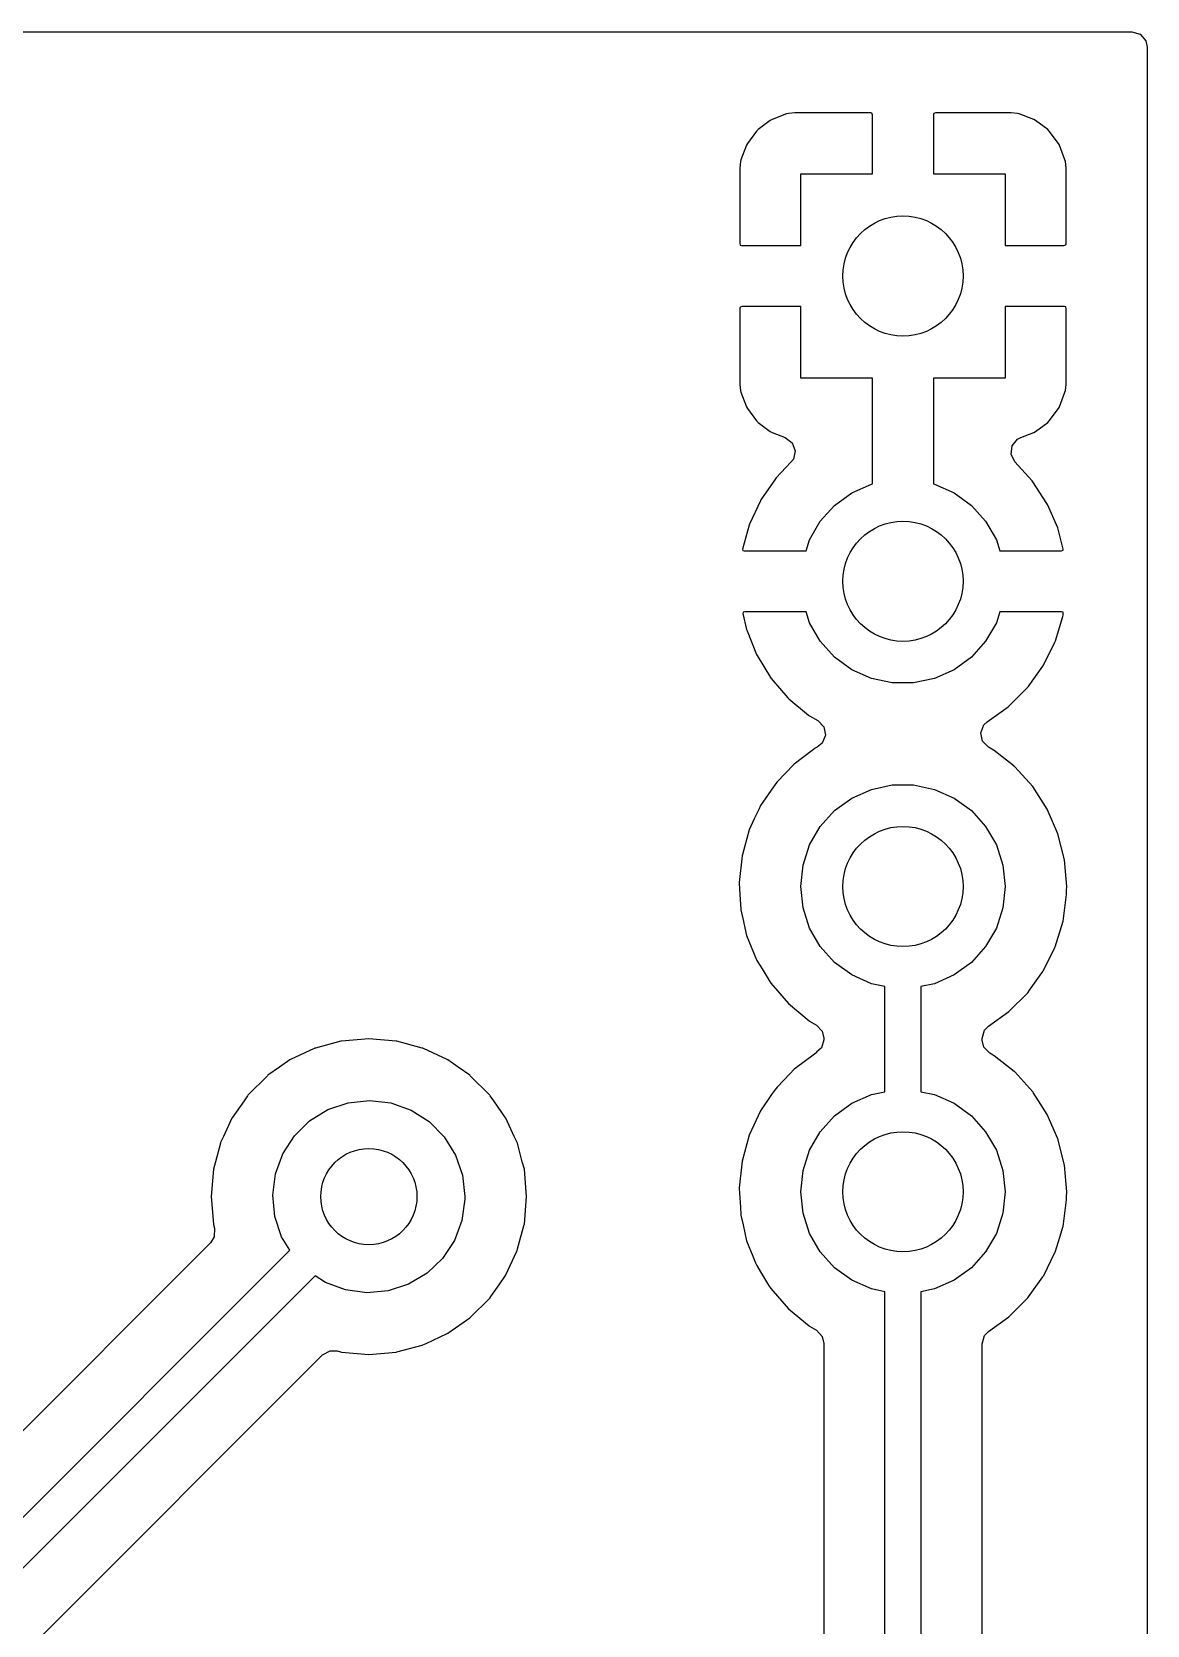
# Model space of a CAD drawing. Extents: x 120.5 to 178.2, y -124.1 to -74.2.
# Drawn here: x 168.65 to 177.93, y -87.43 to -74.17 of the extents above; entities that cross this region are included whole.
import ezdxf

# ---------------------------------------------------------------- set-up
doc = ezdxf.new("R2010")
doc.units = 0
doc.layers.add('BLACK', color=7, linetype='CONTINUOUS')

msp = doc.modelspace()

# ---------------------------------------------------------------- linework, layer by layer
at = {"layer": 'BLACK', "linetype": 'CONTINUOUS'}
for p, q in [((120.649, -74.1685), (177.8, -74.1685)), ((177.8, -74.1685), (177.869, -74.1885)), ((177.869, -74.1885), (177.915, -74.2422)), ((177.915, -74.2422), (177.927, -74.2945)), ((177.927, -74.2945), (177.927, -112.556)), ((174.807, -74.8967), (174.791, -74.9052)), ((174.927, -74.8515), (174.807, -74.8967)), ((174.943, -74.8479), (174.927, -74.8515)), ((174.994, -74.8424), (174.943, -74.8479)), ((175, -74.842), (174.994, -74.8424)), ((175.627, -74.842), (175, -74.842)), ((175.635, -74.8437), (175.627, -74.842)), ((175.637, -74.8449), (175.635, -74.8437)), ((175.641, -74.8601), (175.637, -74.8449)), ((175.641, -75.35), (175.641, -74.8601)), ((176.151, -74.8479), (176.149, -74.8555)), ((176.149, -74.8555), (176.149, -75.35)), ((176.152, -74.8465), (176.151, -74.8479)), ((176.167, -74.842), (176.152, -74.8465)), ((176.79, -74.842), (176.167, -74.842)), ((176.796, -74.8424), (176.79, -74.842)), ((176.847, -74.8479), (176.796, -74.8424)), ((176.863, -74.8515), (176.847, -74.8479)), ((176.983, -74.8967), (176.863, -74.8515)), ((176.999, -74.9052), (176.983, -74.8967)), ((174.677, -74.9943), (174.6, -75.0964)), ((174.689, -74.9817), (174.677, -74.9943)), ((174.791, -74.9052), (174.689, -74.9817)), ((177.101, -74.9817), (176.999, -74.9052)), ((177.113, -74.9943), (177.101, -74.9817)), ((177.19, -75.0964), (177.113, -74.9943)), ((174.592, -75.1119), (174.547, -75.2324)), ((174.6, -75.0964), (174.592, -75.1119)), ((177.198, -75.1119), (177.19, -75.0964)), ((177.243, -75.2324), (177.198, -75.1119)), ((174.543, -75.2476), (174.537, -75.2985)), ((174.537, -75.2985), (174.537, -75.3053)), ((174.547, -75.2324), (174.543, -75.2476)), ((177.247, -75.2476), (177.243, -75.2324)), ((177.253, -75.2985), (177.247, -75.2476)), ((177.253, -75.3053), (177.253, -75.2985)), ((174.537, -75.3053), (174.537, -75.9279)), ((175.045, -75.946), (175.045, -75.35)), ((175.045, -75.35), (175.641, -75.35)), ((176.149, -75.35), (176.745, -75.35)), ((176.745, -75.35), (176.745, -75.946)), ((177.253, -75.9325), (177.253, -75.3053)), ((174.537, -75.9279), (174.541, -75.9431)), ((174.541, -75.9431), (174.543, -75.9443)), ((174.543, -75.9443), (174.551, -75.946)), ((174.551, -75.946), (175.045, -75.946)), ((176.745, -75.946), (177.235, -75.946)), ((177.235, -75.946), (177.25, -75.9415)), ((177.25, -75.9415), (177.251, -75.9401)), ((177.251, -75.9401), (177.253, -75.9325)), ((174.539, -76.4599), (174.537, -76.4675)), ((174.537, -76.4675), (174.537, -77.0947)), ((174.54, -76.4585), (174.539, -76.4599)), ((174.555, -76.454), (174.54, -76.4585)), ((175.045, -76.454), (174.555, -76.454)), ((175.045, -77.05), (175.045, -76.454)), ((176.745, -76.454), (176.745, -77.05)), ((177.239, -76.454), (176.745, -76.454)), ((177.247, -76.4557), (177.239, -76.454)), ((177.249, -76.4569), (177.247, -76.4557)), ((177.253, -76.4721), (177.249, -76.4569)), ((177.253, -77.0947), (177.253, -76.4721)), ((174.537, -77.0947), (174.537, -77.1015)), ((174.537, -77.1015), (174.543, -77.1524)), ((174.543, -77.1524), (174.547, -77.1676)), ((175.641, -77.05), (175.045, -77.05)), ((175.641, -77.9298), (175.641, -77.05)), ((176.745, -77.05), (176.149, -77.05)), ((176.149, -77.05), (176.149, -77.9298)), ((177.243, -77.1676), (177.247, -77.1524)), ((177.247, -77.1524), (177.253, -77.1015)), ((177.253, -77.1015), (177.253, -77.0947)), ((174.547, -77.1676), (174.592, -77.2881)), ((174.592, -77.2881), (174.6, -77.3036)), ((177.19, -77.3036), (177.198, -77.2881)), ((177.198, -77.2881), (177.243, -77.1676)), ((174.6, -77.3036), (174.677, -77.4057)), ((174.677, -77.4057), (174.689, -77.4183)), ((174.689, -77.4183), (174.791, -77.4948)), ((176.999, -77.4948), (177.101, -77.4183)), ((177.101, -77.4183), (177.113, -77.4057)), ((177.113, -77.4057), (177.19, -77.3036)), ((174.791, -77.4948), (174.807, -77.5033)), ((174.807, -77.5033), (174.916, -77.5443)), ((174.916, -77.5443), (174.973, -77.587)), ((176.849, -77.5572), (176.876, -77.5435)), ((176.876, -77.5435), (176.983, -77.5033)), ((176.983, -77.5033), (176.999, -77.4948)), ((174.973, -77.587), (174.998, -77.6535)), ((174.998, -77.6535), (174.983, -77.7229)), ((176.796, -77.6824), (176.804, -77.6119)), ((176.827, -77.7463), (176.796, -77.6824)), ((176.804, -77.6119), (176.849, -77.5572)), ((174.963, -77.7494), (174.84, -77.8787)), ((174.983, -77.7229), (174.963, -77.7494)), ((176.971, -77.9048), (176.827, -77.7463)), ((174.833, -77.8867), (174.713, -78.0626)), ((174.84, -77.8787), (174.833, -77.8867)), ((175.47, -78.0039), (175.632, -77.9316)), ((175.632, -77.9316), (175.641, -77.9298)), ((176.149, -77.9298), (176.158, -77.9316)), ((176.158, -77.9316), (176.32, -78.0039)), ((176.977, -77.9129), (176.971, -77.9048)), ((177.093, -78.0917), (176.977, -77.9129)), ((174.708, -78.0716), (174.618, -78.2648)), ((174.713, -78.0626), (174.708, -78.0716)), ((175.326, -78.1083), (175.47, -78.0039)), ((176.32, -78.0039), (176.464, -78.1083)), ((175.207, -78.2404), (175.326, -78.1083)), ((176.464, -78.1083), (176.583, -78.2404)), ((177.098, -78.1008), (177.093, -78.0917)), ((177.183, -78.2961), (177.098, -78.1008)), ((174.615, -78.2745), (174.559, -78.4742)), ((174.618, -78.2648), (174.615, -78.2745)), ((175.118, -78.3943), (175.207, -78.2404)), ((176.583, -78.2404), (176.672, -78.3943)), ((177.186, -78.3059), (177.183, -78.2961)), ((177.228, -78.4729), (177.186, -78.3059)), ((174.559, -78.4742), (174.561, -78.4826)), ((174.561, -78.4826), (174.573, -78.486)), ((175.089, -78.486), (175.118, -78.3943)), ((176.672, -78.3943), (176.701, -78.486)), ((177.213, -78.486), (177.227, -78.482)), ((177.227, -78.482), (177.228, -78.4729)), ((174.573, -78.486), (175.089, -78.486)), ((176.701, -78.486), (177.213, -78.486)), ((174.565, -78.998), (174.563, -79.008)), ((174.563, -79.008), (174.594, -79.1424)), ((174.578, -78.994), (174.565, -78.998)), ((175.089, -78.994), (174.578, -78.994)), ((175.118, -79.0857), (175.089, -78.994)), ((176.701, -78.994), (176.672, -79.0857)), ((177.214, -78.994), (176.701, -78.994)), ((177.227, -78.9978), (177.214, -78.994)), ((177.229, -79.012), (177.227, -78.9978)), ((177.228, -79.0228), (177.229, -79.012)), ((174.594, -79.1424), (174.597, -79.1523)), ((175.207, -79.2396), (175.118, -79.0857)), ((176.672, -79.0857), (176.583, -79.2396)), ((177.163, -79.2367), (177.225, -79.0329)), ((177.225, -79.0329), (177.228, -79.0228)), ((174.597, -79.1523), (174.677, -79.3496)), ((175.326, -79.3717), (175.207, -79.2396)), ((176.583, -79.2396), (176.464, -79.3717)), ((177.065, -79.4372), (177.16, -79.2463)), ((177.16, -79.2463), (177.163, -79.2367)), ((174.677, -79.3496), (174.681, -79.3588)), ((174.681, -79.3588), (174.793, -79.5404)), ((175.47, -79.4761), (175.326, -79.3717)), ((176.464, -79.3717), (176.32, -79.4761)), ((174.793, -79.5404), (174.799, -79.5487)), ((175.632, -79.5484), (175.47, -79.4761)), ((176.32, -79.4761), (176.158, -79.5484)), ((176.936, -79.619), (177.06, -79.446)), ((177.06, -79.446), (177.065, -79.4372)), ((174.799, -79.5487), (174.938, -79.7097)), ((175.806, -79.5853), (175.632, -79.5484)), ((175.984, -79.5853), (175.806, -79.5853)), ((176.158, -79.5484), (175.984, -79.5853)), ((176.778, -79.7771), (176.929, -79.6268)), ((176.929, -79.6268), (176.936, -79.619)), ((174.938, -79.7097), (174.946, -79.7169)), ((174.946, -79.7169), (175.109, -79.8529)), ((176.595, -79.9086), (176.77, -79.7838)), ((176.77, -79.7838), (176.778, -79.7771)), ((175.109, -79.8529), (175.118, -79.8588)), ((175.118, -79.8588), (175.187, -79.8992)), ((175.187, -79.8992), (175.236, -79.9508)), ((176.543, -80.0017), (176.568, -79.9352)), ((176.568, -79.9352), (176.595, -79.9086)), ((175.249, -80.0206), (175.222, -80.0864)), ((175.236, -79.9508), (175.249, -80.0206)), ((176.558, -80.0711), (176.543, -80.0017)), ((176.608, -80.1215), (176.558, -80.0711)), ((175.14, -80.1478), (174.99, -80.2606)), ((175.164, -80.1296), (175.14, -80.1478)), ((175.169, -80.1265), (175.164, -80.1296)), ((175.164, -80.1296), (175.164, -80.1296)), ((175.182, -80.1198), (175.169, -80.1265)), ((175.222, -80.0864), (175.182, -80.1198)), ((176.649, -80.1446), (176.608, -80.1215)), ((176.653, -80.1478), (176.649, -80.1446)), ((176.821, -80.2798), (176.653, -80.1478)), ((176.653, -80.1478), (176.653, -80.1478)), ((174.984, -80.2669), (174.847, -80.4098)), ((174.99, -80.2606), (174.984, -80.2669)), ((176.821, -80.2799), (176.821, -80.2798)), ((176.825, -80.2831), (176.821, -80.2799)), ((176.975, -80.4483), (176.825, -80.2831)), ((174.836, -80.4221), (174.71, -80.6067)), ((174.847, -80.4098), (174.836, -80.4221)), ((175.47, -80.5439), (175.632, -80.4716)), ((175.632, -80.4716), (175.806, -80.4347)), ((175.806, -80.4347), (175.984, -80.4347)), ((175.984, -80.4347), (176.158, -80.4716)), ((176.158, -80.4716), (176.32, -80.5439)), ((177.096, -80.6358), (176.975, -80.4483)), ((175.326, -80.6483), (175.47, -80.5439)), ((176.32, -80.5439), (176.464, -80.6483)), ((174.658, -80.7177), (174.616, -80.8093)), ((174.695, -80.6386), (174.658, -80.7177)), ((174.71, -80.6067), (174.695, -80.6386)), ((175.207, -80.7804), (175.326, -80.6483)), ((176.464, -80.6483), (176.583, -80.7804)), ((177.185, -80.8407), (177.096, -80.6358)), ((174.616, -80.8093), (174.556, -81.0246)), ((175.118, -80.9343), (175.207, -80.7804)), ((176.583, -80.7804), (176.672, -80.9343)), ((177.24, -81.0574), (177.185, -80.8407)), ((175.064, -81.1033), (175.118, -80.9343)), ((176.672, -80.9343), (176.726, -81.1033)), ((174.556, -81.0246), (174.532, -81.2467)), ((175.045, -81.28), (175.064, -81.1033)), ((176.726, -81.1033), (176.745, -81.28)), ((177.258, -81.28), (177.24, -81.0574)), ((174.532, -81.2467), (174.533, -81.2518)), ((174.533, -81.2518), (174.533, -81.2519)), ((174.533, -81.2519), (174.538, -81.3466)), ((174.538, -81.3466), (174.545, -81.4697)), ((175.064, -81.4567), (175.045, -81.28)), ((176.745, -81.28), (176.726, -81.4567)), ((177.227, -81.5681), (177.257, -81.3466)), ((177.257, -81.3111), (177.258, -81.2834)), ((177.257, -81.3466), (177.257, -81.3111)), ((177.258, -81.2834), (177.258, -81.28)), ((177.258, -81.2834), (177.258, -81.2834)), ((174.545, -81.4697), (174.546, -81.4748)), ((174.546, -81.4748), (174.546, -81.4748)), ((174.546, -81.4748), (174.562, -81.5456)), ((175.118, -81.6257), (175.064, -81.4567)), ((176.726, -81.4567), (176.672, -81.6257)), ((174.562, -81.5456), (174.594, -81.6876)), ((175.207, -81.7796), (175.118, -81.6257)), ((176.672, -81.6257), (176.583, -81.7796)), ((177.162, -81.7818), (177.227, -81.5681)), ((174.594, -81.6876), (174.632, -81.7818)), ((174.632, -81.7818), (174.676, -81.8892)), ((175.326, -81.9117), (175.207, -81.7796)), ((176.583, -81.7796), (176.464, -81.9117)), ((177.068, -81.973), (177.16, -81.7865)), ((177.16, -81.7865), (177.162, -81.7818)), ((177.16, -81.7865), (177.16, -81.7865)), ((174.676, -81.8892), (174.678, -81.8946)), ((174.678, -81.8946), (174.722, -81.9654)), ((175.47, -82.0161), (175.326, -81.9117)), ((176.464, -81.9117), (176.32, -82.0161)), ((174.722, -81.9654), (174.781, -82.0627)), ((175.632, -82.0884), (175.47, -82.0161)), ((176.32, -82.0161), (176.158, -82.0884)), ((176.948, -82.1424), (177.06, -81.9863)), ((177.06, -81.9863), (177.063, -81.9821)), ((177.063, -81.9821), (177.068, -81.973)), ((174.781, -82.0627), (174.795, -82.0851)), ((174.795, -82.0851), (174.941, -82.2539)), ((175.745, -82.1123), (175.632, -82.0884)), ((175.745, -82.9877), (175.745, -82.1123)), ((176.158, -82.0884), (176.045, -82.1123)), ((176.045, -82.1123), (176.045, -82.9877)), ((176.775, -82.3212), (176.933, -82.1635)), ((176.933, -82.1635), (176.948, -82.1424)), ((174.941, -82.2539), (175.113, -82.3966)), ((176.606, -82.4413), (176.775, -82.3212)), ((175.113, -82.3966), (175.118, -82.3992)), ((175.118, -82.3992), (175.118, -82.3992)), ((175.118, -82.3992), (175.174, -82.4322)), ((175.174, -82.4322), (175.223, -82.4839)), ((176.574, -82.4758), (176.606, -82.4414)), ((176.606, -82.4414), (176.606, -82.4413)), ((171.217, -82.5679), (171.006, -82.6243)), ((171.222, -82.5665), (171.217, -82.5679)), ((171.217, -82.5679), (171.217, -82.5679)), ((171.45, -82.5465), (171.222, -82.5665)), ((171.678, -82.5665), (171.45, -82.5465)), ((171.683, -82.5679), (171.678, -82.5665)), ((171.894, -82.6243), (171.683, -82.5679)), ((171.683, -82.5679), (171.683, -82.5679)), ((175.236, -82.5547), (175.216, -82.6228)), ((175.223, -82.4839), (175.236, -82.541)), ((175.236, -82.541), (175.236, -82.5547)), ((176.553, -82.544), (176.574, -82.4758)), ((176.553, -82.5573), (176.553, -82.544)), ((176.569, -82.6172), (176.553, -82.5573)), ((170.793, -82.7225), (170.707, -82.7832)), ((170.798, -82.7202), (170.793, -82.7225)), ((170.996, -82.628), (170.798, -82.7202)), ((170.798, -82.7202), (170.798, -82.7202)), ((171.001, -82.6257), (170.996, -82.628)), ((170.996, -82.628), (170.996, -82.628)), ((171.006, -82.6243), (171.001, -82.6257)), ((171.006, -82.6243), (171.006, -82.6243)), ((171.899, -82.6257), (171.894, -82.6243)), ((171.894, -82.6243), (171.894, -82.6243)), ((171.904, -82.628), (171.899, -82.6257)), ((172.102, -82.7202), (171.904, -82.628)), ((171.904, -82.628), (171.904, -82.628)), ((172.107, -82.7225), (172.102, -82.7202)), ((172.102, -82.7202), (172.102, -82.7202)), ((172.193, -82.7832), (172.107, -82.7225)), ((175.148, -82.6821), (175.009, -82.7866)), ((175.169, -82.6665), (175.148, -82.6821)), ((175.173, -82.6641), (175.169, -82.6665)), ((175.178, -82.6614), (175.173, -82.6641)), ((175.216, -82.6228), (175.176, -82.6596)), ((175.176, -82.6596), (175.178, -82.6614)), ((176.619, -82.6676), (176.569, -82.6172)), ((176.645, -82.6821), (176.619, -82.6676)), ((176.649, -82.6846), (176.645, -82.6821)), ((176.645, -82.6821), (176.645, -82.6821)), ((176.653, -82.6878), (176.649, -82.6846)), ((176.821, -82.8198), (176.653, -82.6878)), ((170.606, -82.8538), (170.444, -83.0157)), ((170.61, -82.8506), (170.606, -82.8538)), ((170.707, -82.7832), (170.61, -82.8506)), ((170.61, -82.8506), (170.61, -82.8506)), ((172.29, -82.8506), (172.193, -82.7832)), ((172.294, -82.8538), (172.29, -82.8506)), ((172.29, -82.8506), (172.29, -82.8506)), ((172.456, -83.0157), (172.294, -82.8538)), ((174.957, -82.8351), (174.847, -82.9505)), ((174.99, -82.8006), (174.957, -82.8351)), ((175.009, -82.7866), (174.99, -82.8006)), ((176.821, -82.8199), (176.821, -82.8198)), ((176.825, -82.8231), (176.821, -82.8199)), ((176.975, -82.9883), (176.825, -82.8231)), ((174.833, -82.9664), (174.802, -83.0118)), ((174.836, -82.9621), (174.833, -82.9664)), ((174.833, -82.9664), (174.833, -82.9664)), ((174.847, -82.9505), (174.836, -82.9621)), ((175.632, -83.0116), (175.745, -82.9877)), ((176.045, -82.9877), (176.158, -83.0116)), ((176.978, -82.9926), (176.975, -82.9883)), ((170.411, -83.0623), (170.312, -83.2033)), ((170.441, -83.0202), (170.411, -83.0623)), ((170.444, -83.0157), (170.441, -83.0202)), ((170.441, -83.0202), (170.441, -83.0202)), ((171.109, -83.1361), (171.278, -83.0787)), ((171.278, -83.0787), (171.456, -83.06)), ((171.456, -83.06), (171.633, -83.0811)), ((171.633, -83.0811), (171.801, -83.141)), ((172.459, -83.0202), (172.456, -83.0157)), ((172.489, -83.0623), (172.459, -83.0202)), ((172.459, -83.0202), (172.459, -83.0202)), ((172.588, -83.2033), (172.489, -83.0623)), ((174.802, -83.0118), (174.71, -83.1467)), ((175.326, -83.1883), (175.47, -83.0839)), ((175.47, -83.0839), (175.632, -83.0116)), ((176.158, -83.0116), (176.32, -83.0839)), ((176.32, -83.0839), (176.464, -83.1883)), ((177.023, -83.0623), (176.978, -82.9926)), ((176.978, -82.9926), (176.978, -82.9926)), ((177.096, -83.1758), (177.023, -83.0623)), ((170.31, -83.2082), (170.24, -83.3586)), ((170.312, -83.2033), (170.31, -83.2082)), ((170.31, -83.2082), (170.31, -83.2082)), ((170.83, -83.3544), (170.957, -83.2296)), ((170.957, -83.2296), (171.109, -83.1361)), ((171.801, -83.141), (171.951, -83.2365)), ((171.951, -83.2365), (172.077, -83.3631)), ((172.59, -83.2082), (172.588, -83.2033)), ((172.66, -83.3586), (172.59, -83.2082)), ((172.59, -83.2082), (172.59, -83.2082)), ((174.71, -83.1467), (174.616, -83.3493)), ((175.207, -83.3204), (175.326, -83.1883)), ((176.464, -83.1883), (176.583, -83.3204)), ((177.185, -83.3807), (177.096, -83.1758)), ((170.24, -83.3586), (170.216, -83.4108)), ((170.733, -83.5043), (170.83, -83.3544)), ((172.077, -83.3631), (172.171, -83.5143)), ((172.684, -83.4108), (172.66, -83.3586)), ((174.616, -83.3493), (174.556, -83.5646)), ((175.118, -83.4743), (175.207, -83.3204)), ((176.583, -83.3204), (176.672, -83.4743)), ((177.24, -83.5974), (177.185, -83.3807)), ((170.214, -83.4161), (170.173, -83.5697)), ((170.216, -83.4108), (170.214, -83.4161)), ((170.214, -83.4161), (170.214, -83.4161)), ((170.672, -83.6719), (170.733, -83.5043)), ((172.171, -83.5143), (172.23, -83.6828)), ((172.686, -83.4161), (172.684, -83.4108)), ((172.727, -83.5697), (172.686, -83.4161)), ((172.686, -83.4161), (172.686, -83.4161)), ((175.064, -83.6433), (175.118, -83.4743)), ((176.672, -83.4743), (176.726, -83.6433)), ((170.156, -83.6319), (170.137, -83.86)), ((170.173, -83.5697), (170.156, -83.6319)), ((172.744, -83.6319), (172.727, -83.5697)), ((172.763, -83.86), (172.744, -83.6319)), ((174.556, -83.5646), (174.532, -83.7867)), ((175.045, -83.82), (175.064, -83.6433)), ((176.726, -83.6433), (176.745, -83.82)), ((177.258, -83.82), (177.24, -83.5974)), ((170.65, -83.8488), (170.672, -83.6719)), ((172.23, -83.6828), (172.25, -83.86)), ((170.137, -83.86), (170.156, -84.0881)), ((170.667, -84.0263), (170.65, -83.8488)), ((172.25, -83.8823), (172.225, -84.059)), ((172.25, -83.86), (172.25, -83.8823)), ((172.744, -84.0881), (172.763, -83.86)), ((174.532, -83.7867), (174.533, -83.7918)), ((174.533, -83.7918), (174.533, -83.7919)), ((174.533, -83.7919), (174.542, -83.9477)), ((175.064, -83.9967), (175.045, -83.82)), ((176.745, -83.82), (176.726, -83.9967)), ((177.227, -84.1081), (177.257, -83.8866)), ((177.257, -83.86), (177.258, -83.8234)), ((177.257, -83.8866), (177.257, -83.86)), ((177.258, -83.8234), (177.258, -83.82)), ((177.258, -83.8234), (177.258, -83.8234)), ((170.724, -84.1956), (170.667, -84.0263)), ((174.542, -83.9477), (174.545, -84.0097)), ((174.545, -84.0097), (174.546, -84.0148)), ((174.546, -84.0148), (174.546, -84.0148)), ((174.546, -84.0148), (174.564, -84.0938)), ((175.118, -84.1657), (175.064, -83.9967)), ((176.726, -83.9967), (176.672, -84.1657)), ((170.156, -84.0881), (170.158, -84.0934)), ((170.158, -84.0934), (170.158, -84.0934)), ((170.158, -84.0934), (170.166, -84.1237)), ((170.166, -84.1237), (170.164, -84.1946)), ((172.225, -84.059), (172.162, -84.2257)), ((172.688, -84.2945), (172.742, -84.0934)), ((172.742, -84.0934), (172.744, -84.0881)), ((172.742, -84.0934), (172.742, -84.0934)), ((174.564, -84.0938), (174.594, -84.2276)), ((175.207, -84.3196), (175.118, -84.1657)), ((176.672, -84.1657), (176.583, -84.3196)), ((177.203, -84.1896), (177.226, -84.113)), ((177.226, -84.113), (177.227, -84.1081)), ((177.226, -84.113), (177.226, -84.113)), ((170.133, -84.2454), (167.952, -86.4266)), ((168.126, -86.972), (170.791, -84.3068)), ((170.164, -84.1946), (170.133, -84.2454)), ((170.791, -84.3068), (170.724, -84.1956)), ((172.162, -84.2257), (172.063, -84.3742)), ((172.59, -84.5118), (172.682, -84.3142)), ((172.682, -84.3142), (172.684, -84.3092)), ((172.682, -84.3142), (172.682, -84.3142)), ((172.684, -84.3092), (172.688, -84.2945)), ((174.594, -84.2276), (174.646, -84.3563)), ((177.162, -84.3218), (177.203, -84.1896)), ((172.063, -84.3742), (171.934, -84.4972)), ((174.646, -84.3563), (174.668, -84.4101)), ((174.668, -84.4101), (174.678, -84.4346)), ((174.678, -84.4346), (174.709, -84.4852)), ((175.326, -84.4517), (175.207, -84.3196)), ((176.583, -84.3196), (176.464, -84.4517)), ((177.066, -84.5167), (177.16, -84.3265)), ((177.16, -84.3265), (177.162, -84.3218)), ((177.16, -84.3265), (177.16, -84.3265)), ((171.004, -84.5182), (168.294, -87.2281)), ((171.089, -84.5741), (171.004, -84.5182)), ((171.256, -84.6362), (171.089, -84.5741)), ((171.934, -84.4972), (171.78, -84.5885)), ((172.534, -84.593), (172.588, -84.5167)), ((172.588, -84.5167), (172.59, -84.5118)), ((172.59, -84.5118), (172.59, -84.5118)), ((174.709, -84.4852), (174.777, -84.5959)), ((175.47, -84.5561), (175.326, -84.4517)), ((175.632, -84.6284), (175.47, -84.5561)), ((176.32, -84.5561), (176.158, -84.6284)), ((176.464, -84.4517), (176.32, -84.5561)), ((176.94, -84.6937), (177.06, -84.5263)), ((177.06, -84.5263), (177.063, -84.5221)), ((177.063, -84.5221), (177.066, -84.5167)), ((171.433, -84.6598), (171.256, -84.6362)), ((171.611, -84.6437), (171.433, -84.6598)), ((171.78, -84.5885), (171.611, -84.6437)), ((172.294, -84.8662), (172.456, -84.7043)), ((172.456, -84.7043), (172.464, -84.6926)), ((172.464, -84.6926), (172.534, -84.593)), ((174.777, -84.5959), (174.795, -84.6251)), ((174.795, -84.6251), (174.941, -84.7939)), ((175.745, -84.6523), (175.632, -84.6284)), ((175.745, -93.3305), (175.745, -84.6523)), ((176.158, -84.6284), (176.045, -84.6523)), ((176.045, -84.6523), (176.045, -93.3926)), ((176.89, -84.7465), (176.933, -84.7035)), ((176.933, -84.7035), (176.94, -84.6937)), ((174.941, -84.7939), (175.113, -84.9366)), ((176.775, -84.8612), (176.821, -84.8153)), ((176.821, -84.8153), (176.89, -84.7465)), ((172.107, -84.9975), (172.235, -84.9076)), ((172.235, -84.9076), (172.29, -84.8694)), ((172.29, -84.8694), (172.294, -84.8662)), ((172.29, -84.8694), (172.29, -84.8694)), ((175.113, -84.9366), (175.118, -84.9392)), ((175.118, -84.9392), (175.118, -84.9392)), ((175.118, -84.9392), (175.174, -84.9722)), ((175.174, -84.9722), (175.223, -85.0239)), ((176.606, -84.9814), (176.775, -84.8612)), ((171.683, -85.1521), (171.894, -85.0957)), ((171.894, -85.0957), (171.899, -85.0943)), ((171.894, -85.0957), (171.894, -85.0957)), ((171.899, -85.0943), (171.928, -85.081)), ((171.928, -85.081), (172.102, -84.9998)), ((172.102, -84.9998), (172.107, -84.9975)), ((172.102, -84.9998), (172.102, -84.9998)), ((175.223, -85.0239), (175.236, -85.081)), ((175.236, -85.081), (175.236, -93.0677)), ((176.553, -85.084), (176.574, -85.0158)), ((176.553, -93.3556), (176.553, -85.084)), ((176.574, -85.0158), (176.606, -84.9814)), ((168.68, -87.5615), (171.065, -85.1766)), ((171.065, -85.1766), (171.127, -85.1426)), ((171.127, -85.1426), (171.186, -85.144)), ((171.186, -85.144), (171.214, -85.1515)), ((171.214, -85.1515), (171.222, -85.1535)), ((171.222, -85.1535), (171.45, -85.1735)), ((171.45, -85.1735), (171.678, -85.1535)), ((171.678, -85.1535), (171.683, -85.1521)), ((171.683, -85.1521), (171.683, -85.1521))]:
    msp.add_line(p, q, dxfattribs=at)
at = {"layer": 'BLACK'}
for centre, radius in [((175.895, -76.2), 0.5), ((175.895, -78.74), 0.5), ((175.895, -81.28), 0.5), ((175.895, -83.82), 0.5), ((171.45, -83.86), 0.4)]:
    msp.add_circle(centre, radius, dxfattribs=at)

doc.saveas('drawing.dxf')
